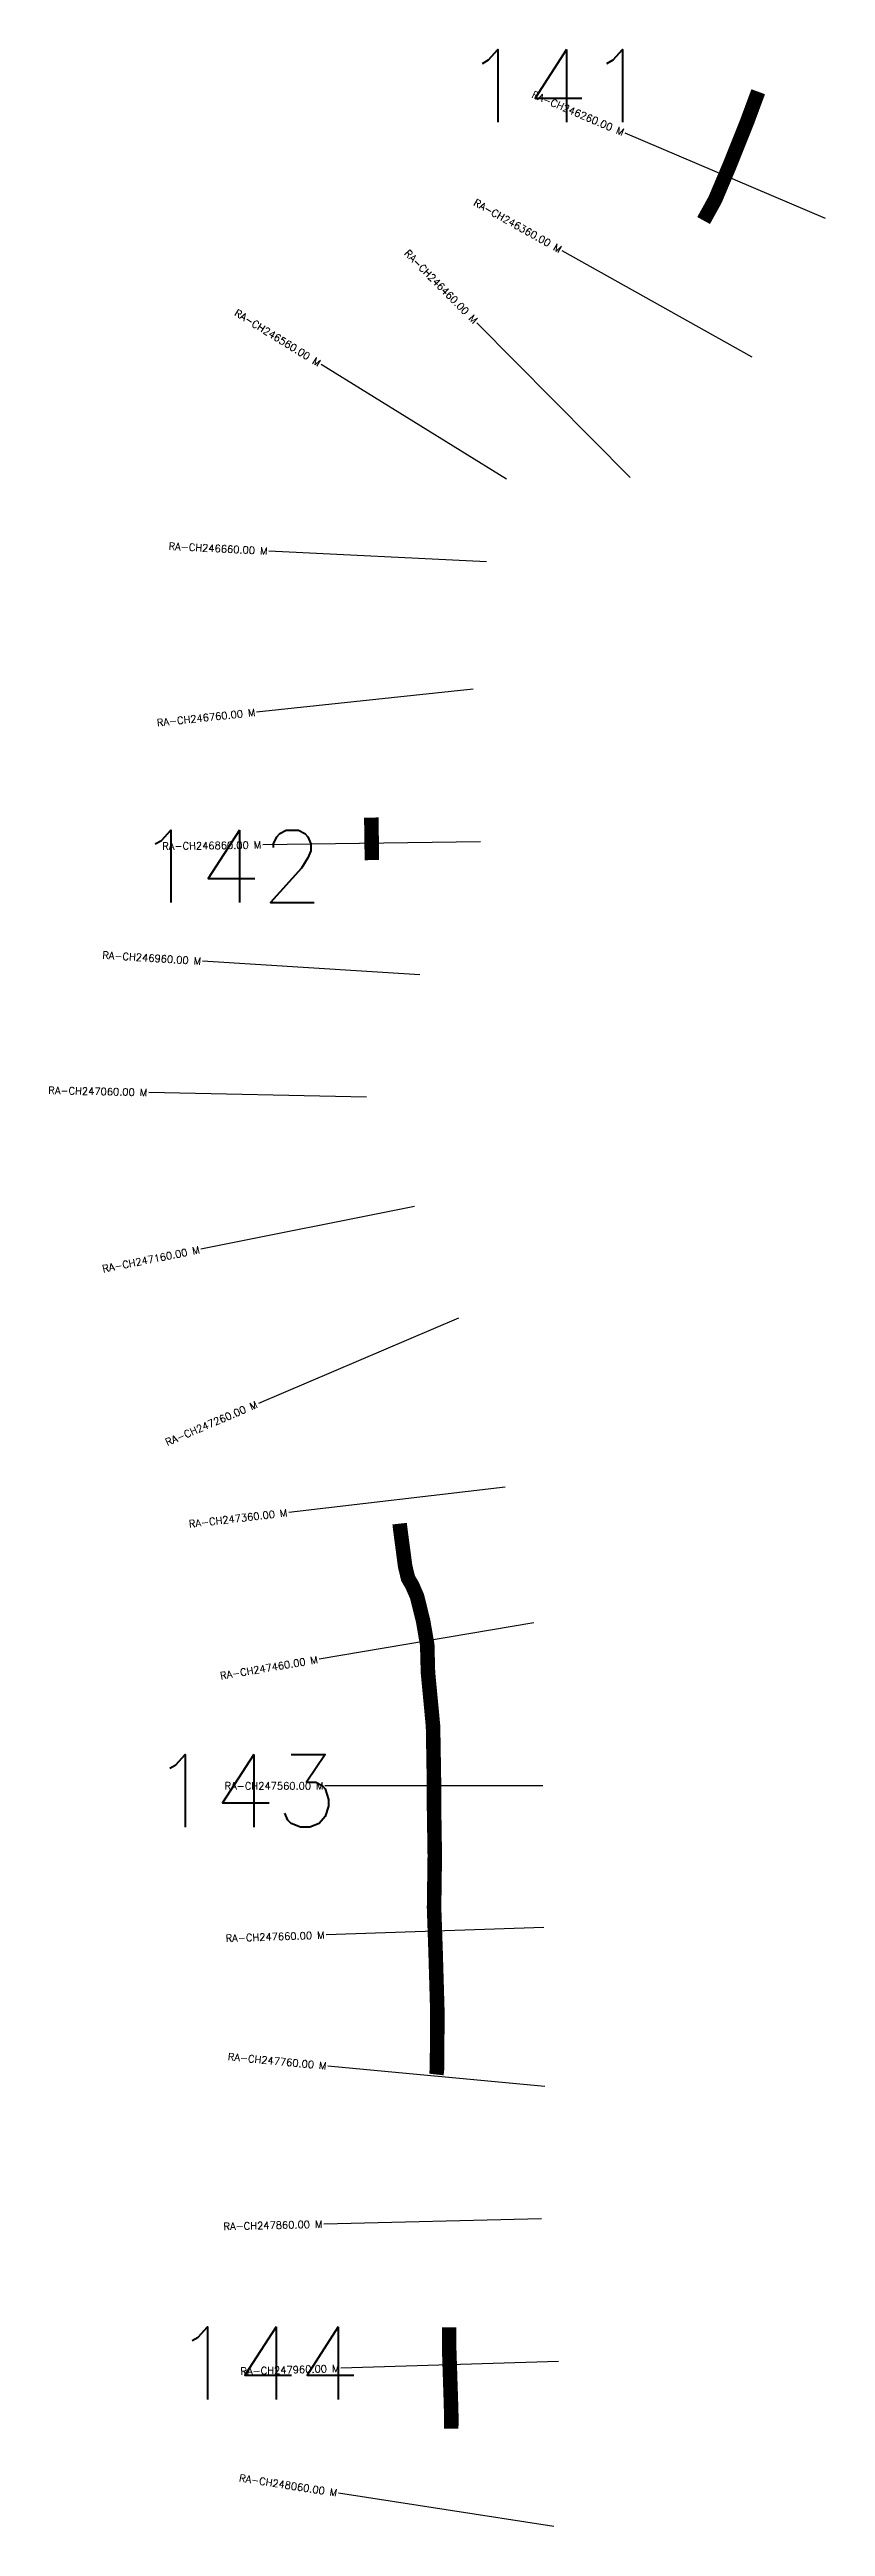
# Model space of a CAD drawing. Header units: metres. Extents: x 278224 to 280159, y 2044542 to 2046247.
# Drawn here: x 278224 to 278759, y 2044542 to 2046247 of the extents above; entities that cross this region are included whole.
import ezdxf
from ezdxf.enums import TextEntityAlignment as Align

# ---------------------------------------------------------------- set-up
doc = ezdxf.new("R2010")
doc.units = ezdxf.units.M
for name, color, linetype in [('ARTIFICIALLY PROTECTED', 4, 'Continuous'), ('CS', 134, 'Continuous'), ('CSMark', 6, 'Continuous')]:
    doc.layers.add(name, color=color, linetype=linetype)
doc.styles.get("Standard").update_dxf_attribs({"font": 'simplex.shx'})

msp = doc.modelspace()

# ---------------------------------------------------------------- linework, layer by layer
at = {"layer": 'ARTIFICIALLY PROTECTED', "const_width": 10, "flags": 128}
for points in [[(278712.3, 2046218.2), (278704.6, 2046197.4), (278692.6, 2046167.4), (278682.6, 2046143.8), (278674.7, 2046129.5)], [(278445.9, 2045718.4), (278446.3, 2045689.1)], [(278465.4, 2045232.2), (278465.9, 2045227.8), (278469.2, 2045202.8), (278471.2, 2045194.6), (278474.1, 2045189.6), (278477.4, 2045182), (278481.6, 2045165), (278484.4, 2045148.7), (278484.9, 2045129.7), (278488.4, 2045092.7), (278489, 2045057), (278489, 2045042.1), (278489.6, 2045003.5), (278489.1, 2044967.7), (278490.1, 2044939.1), (278491.4, 2044895.3), (278491.1, 2044856.4), (278490.7, 2044852.9)], [(278499.5, 2044678.7), (278499.5, 2044664.1), (278500.7, 2044627.5), (278501, 2044616.8), (278500.9, 2044609)]]:
    msp.add_lwpolyline(points, dxfattribs=at)
at = {"layer": 'CS'}
for p, q in [((278758.6, 2046130.9), (278620.6, 2046189.6)), ((278708.1, 2046035.4), (278577.2, 2046108.7)), ((278624.1, 2045952.5), (278518.6, 2046059.1)), ((278538.9, 2045951.4), (278411.3, 2046030.3)), ((278525.2, 2045894.4), (278375.4, 2045901.9)), ((278516.1, 2045806.9), (278366.9, 2045791)), ((278521.1, 2045701.7), (278371.1, 2045699.6)), ((278479.4, 2045610.1), (278329.7, 2045619.5)), ((278442.6, 2045525.8), (278292.6, 2045529.1)), ((278475.7, 2045450.5), (278328.6, 2045421.1)), ((278506, 2045373.8), (278368.1, 2045315)), ((278538, 2045257.3), (278389, 2045239.9)), ((278557.9, 2045163.9), (278410, 2045138.8)), ((278564, 2045051.6), (278414, 2045051.6)), ((278564.7, 2044954.2), (278414.7, 2044949)), ((278565.3, 2044844.6), (278416, 2044858.7)), ((278563.1, 2044753.6), (278413.2, 2044749.9)), ((278574.8, 2044655.2), (278424.9, 2044650.7)), ((278571.5, 2044541.7), (278423.3, 2044564.6))]:
    msp.add_line(p, q, dxfattribs=at)

# ---------------------------------------------------------------- texts
at = {"char_height": 50, "attachment_point": 1}
for s, insert in [('141', (278509.5, 2046247.2)), ('142', (278284.3, 2045709.8)), ('143', (278294.2, 2045073.3)), ('144', (278309.6, 2044679.2))]:
    msp.add_mtext_dynamic_manual_height_columns(s, width=84.374, gutter_width=1, heights=[74.2], dxfattribs=dict(at, insert=insert))
at = {"layer": 'CSMark'}
for s, rotation, p in [('RA-CH246260.00 M', 336.9773, (278619.6, 2046190)), ('RA-CH246360.00 M', 330.7383, (278576.4, 2046109.2)), ('RA-CH246460.00 M', 314.712, (278517.9, 2046059.8)), ('RA-CH246560.00 M', 328.2805, (278410.4, 2046030.8)), ('RA-CH246660.00 M', 357.1475, (278374.4, 2045901.9)), ('RA-CH246760.00 M', 6.1172, (278366, 2045790.9)), ('RA-CH246860.00 M', 0.803, (278370.1, 2045699.6)), ('RA-CH246960.00 M', 356.4168, (278328.7, 2045619.5)), ('RA-CH247060.00 M', 358.7437, (278291.6, 2045529.1)), ('RA-CH247160.00 M', 11.3153, (278327.6, 2045420.9)), ('RA-CH247260.00 M', 23.098, (278367.1, 2045314.6)), ('RA-CH247360.00 M', 6.6428, (278388, 2045239.8)), ('RA-CH247460.00 M', 9.633, (278409, 2045138.7)), ('RA-CH247660.00 M', 1.9939, (278413.7, 2044949)), ('RA-CH247760.00 M', 354.5741, (278415, 2044858.8)), ('RA-CH247860.00 M', 1.3931, (278412.2, 2044749.9)), ('RA-CH247960.00 M', 1.7489, (278423.9, 2044650.6)), ('RA-CH248060.00 M', 351.2042, (278422.3, 2044564.8))]:
    msp.add_text(s, height=5, rotation=rotation, dxfattribs=at).set_placement(p, align=Align.MIDDLE_RIGHT)
msp.add_text('RA-CH247560.00 M', height=5, dxfattribs=at).set_placement((278413, 2045051.6), align=Align.MIDDLE_RIGHT)

doc.saveas('drawing.dxf')
